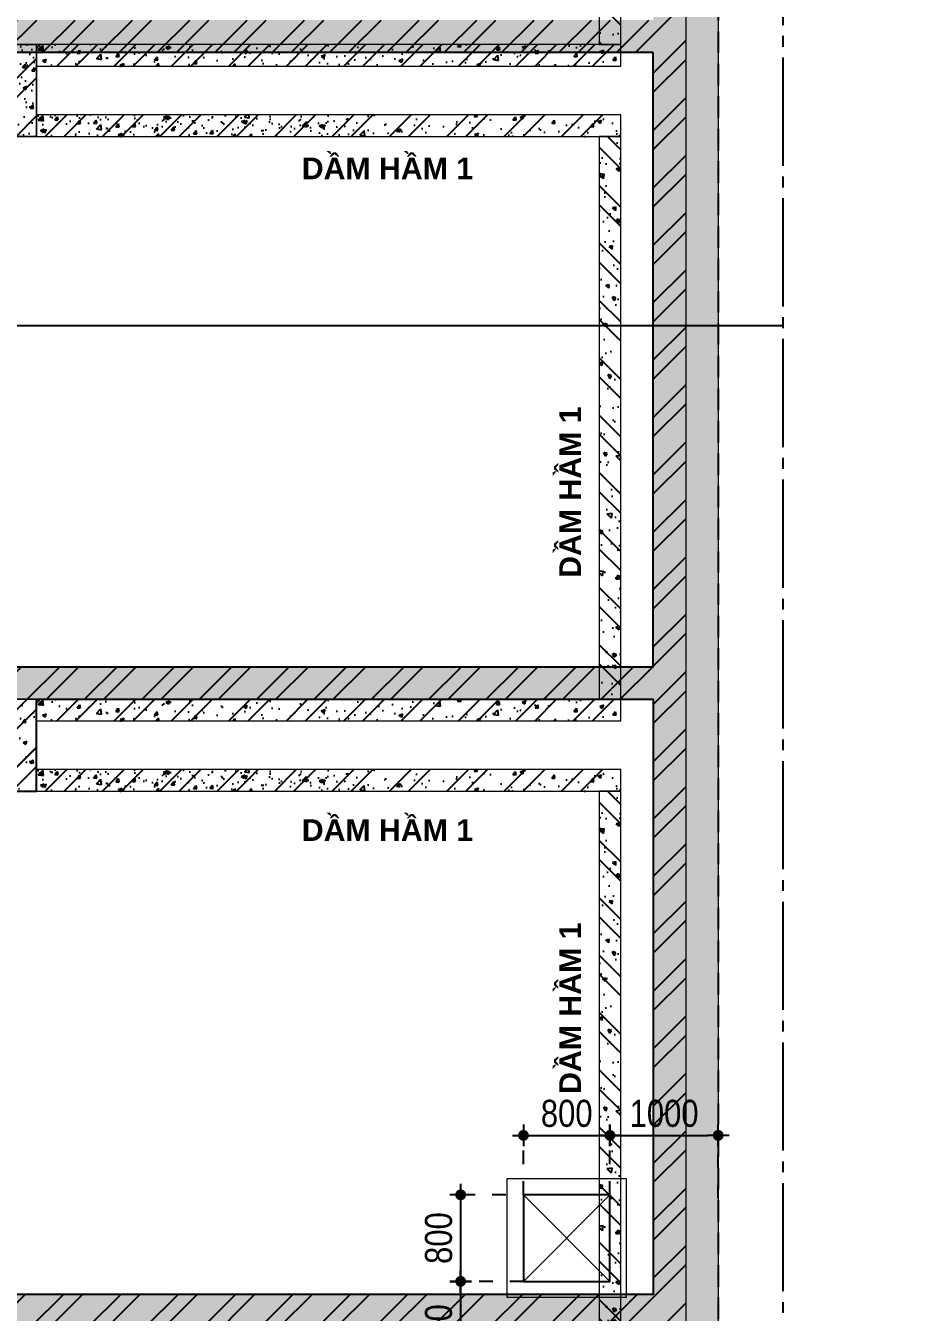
# Model space of a CAD drawing. Header units: millimetres. Extents: x -3021235 to -2791292, y 574414 to 656108.
# Drawn here: x -2926664 to -2918415, y 618246 to 630133 of the extents above; entities that cross this region are included whole.
import ezdxf
from ezdxf.enums import TextEntityAlignment as Align
from ezdxf.xclip import XClip

# ---------------------------------------------------------------- set-up
doc = ezdxf.new("R2010")
doc.units = ezdxf.units.MM
doc.header["$LTSCALE"] = 100
doc.header["$MEASUREMENT"] = 0
for name, pattern in [('A8-Chi tiet ramp doc$0$Grid Level$0$Center101', [13, 10, -1, 1, -1]), ('CHG_XX_Cot_Ham 1$0$MB_Luoi truc$0$HTT Hidden 21', [3, 2, -1]), ('CHG_XX_Luoi truc$0$MB_Luoi truc$0$Center101', [13, 10, -1, 1, -1]), ('HIDDEN5', [2.8375, 1.25, -1.5875])]:
    doc.linetypes.add(name, pattern=pattern)
doc.layers.get('0').update_dxf_attribs({"lineweight": 9})
doc.layers.get('Defpoints').update_dxf_attribs({"color": 254, "lineweight": 0})
for name, color, linetype, lineweight in [("'S_General_Dim_1", 1, 'Continuous', 18), ('CHG_XX_Cot_Ham 1$0$Ap0302_PC', 150, 'Continuous', 9), ('CHG_XX_Cot_Ham 1$0$Ap0311_H', 8, 'Continuous', 15), ('CHG_XX_Cot_Ham 1$0$NS-DuongBao', 3, 'Continuous', 18), ('CHG_XX_Cot_Ham 1$0$Start hatch', 8, 'Continuous', 25), ('CHG_XX_Cot_Ham 1$0$Start net bao', 3, 'Continuous', 18), ('CHG_XX_Damsan_Ham 1$0$DBAO', 3, 'Continuous', 13), ('CHG_XX_Damsan_Ham 1$0$DGIONG', 4, 'Continuous', 13), ('CHG_XX_Damsan_Ham 1$0$Start hatch', 8, 'Continuous', 25), ('CHG_XX_Damsan_Ham 1$0$Start net bao', 3, 'Continuous', 18), ('S_Concrete_Cont_2 Normal', 2, 'Continuous', 13)]:
    doc.layers.add(name, color=color, linetype=linetype, lineweight=lineweight)
for name, color, linetype in [('A8-Chi tiet ramp doc$0$Grid Level$0$Podium Grid Line', 251, 'A8-Chi tiet ramp doc$0$Grid Level$0$Center101'), ('CHG_XX_Cot_Ham 1$0$MB Ham 2$0$Concrete Line', 6, 'Continuous'), ('CHG_XX_Cot_Ham 1$0$MB_Cot ham$0$Concrete Line', 6, 'Continuous'), ('CHG_XX_Cot_Ham 1$0$mb_cot tang 1-3$0$Concrete Line', 6, 'Continuous'), ('CHG_XX_Luoi truc$0$Grid', 34, 'Continuous'), ('CHG_XX_Luoi truc$0$Grid Line', 251, 'CHG_XX_Luoi truc$0$MB_Luoi truc$0$Center101'), ('Dim', 14, 'Continuous'), ('Ky hieu Truc', 1, 'Continuous')]:
    doc.layers.add(name, color=color, linetype=linetype)
doc.styles.add('ARIAL', font='ARIALN.TTF')
doc.styles.add('ArialB', font='arialbd.ttf')
doc.styles.add('CHG_XX_Luoi truc$0$MB_Luoi truc$0$Grid A-F$0$VNI-HelveCB', font='VHELVCB_0.TTF')
doc.dimstyles.new('RHE_100', dxfattribs={"dimscale": 100, "dimtxt": 2.5, "dimasz": 1, "dimexe": 0, "dimexo": 0, "dimgap": 0.75, "dimtad": 1, "dimdec": 0, "dimrnd": 10, "dimzin": 9, "dimdsep": 46, "dimtxsty": 'ARIAL', "dimblk1": 'DIMDOT', "dimblk2": 'DIMDOT', "dimsah": 1, "dimcen": 2, "dimdle": 3, "dimclre": 8, "dimclrt": 2, "dimadec": 0, "dimazin": 0, "dimtfac": 1, "dimtdec": 0, "dimtix": 1, "dimtmove": 2, "dimatfit": 3, "dimldrblk": 'DIMPIJL', "dimfxl": 1, "dimtvp": 1.8, "dimtolj": 1, "dimtzin": 0, "dimarcsym": 0})

# ---------------------------------------------------------------- blocks, each defined once
blk = doc.blocks.new('*U1208')
at = {"layer": 'CHG_XX_Luoi truc$0$Grid Line'}
blk.add_line((0, 0), (0, 438), dxfattribs=at)
at = {"layer": 'CHG_XX_Luoi truc$0$Grid', "lineweight": -2, "style": 'CHG_XX_Luoi truc$0$MB_Luoi truc$0$Grid A-F$0$VNI-HelveCB'}
for tag, p in [('GRIDSUB', (0, 447)), ('GRID', (0, -9))]:
    blk.add_attdef(tag, text='', height=5, dxfattribs=at).set_placement(p, align=Align.MIDDLE)
blk = doc.blocks.new('CHG_XX_Luoi truc')
at = {"layer": 'CHG_XX_Luoi truc$0$Grid', "xscale": 300.0000000000013, "yscale": 300.0000000000013, "zscale": 300.0000000000013, "rotation": 90}
blk.add_blockref('*U1208', (110703, 116150), dxfattribs=at)
blk = doc.blocks.new('CHG_XX_Cot_Ham 1')
at = {"layer": 'CHG_XX_Cot_Ham 1$0$Ap0311_H'}
h = blk.add_hatch(color=256, dxfattribs=at)
h.dxf.hatch_style = 1
h.paths.add_polyline_path([(99639.2, 163400), (-10900, 163400), (-10900, 85450), (-300, 85450), (-300, 84050), (32350, 84050), (32350, -9000), (103575.5, -9000), (106050, -6022), (106050, 158254.3)])
h.paths.add_polyline_path([(99533.7, 163100), (105750, 158110.4), (105750, 90450), (105650, 90450), (105650, 90450), (105750, 90450), (105750, 13850), (105750, 13825.9), (105750, -5913.6), (103434.7, -8700), (93600, -8700), (32650, -8700), (32650, 84350), (0, 84350), (0, 85750), (-10600, 85750), (-10600, 163100), (93600, 163100)], flags=16)
at = {"layer": 'CHG_XX_Cot_Ham 1$0$Start hatch'}
h = blk.add_hatch(dxfattribs=at)
h.set_pattern_fill('AR-CONC', color=256, scale=50)
h.set_pattern_definition([(50, (-50, -50), (358.6301, -31.37607), [37.5, -412.5]), (355, (-50, -50), (-69.3757, 376.0961), [30, -330]), (100.45144, (-20.1, -52.6), (289.2544, 344.72), [31.8701, -350.57106]), (46.1842, (-50, 50), (533.6207, -82.7596), [56.25, -618.75]), (96.63564, (-5.53, 43.1), (467.331, 487.0593), [47.8052, -525.8569]), (351.18416, (-50, 50), (467.331, 487.0593), [45, -495]), (21, (3e-06, 25), (298.4535, -201.30945), [37.5, -412.5]), (326, (3e-06, 25), (121.6577, 362.575), [30, -330]), (71.45144, (24.87, 8.22), (420.1112, 161.2656), [31.8701, -350.57106]), (37.5, (-50, -50), (6.07993, 166.44693), [0, -326, 0, -335, 0, -331.25]), (7.5, (-50, -50), (131.53477, 197.20586), [0, -191, 0, -318.5, 0, -126.25]), (327.5, (-161.5, -50), (266.91122, -11.27744), [0, -125, 0, -390, 0, -517.5]), (317.5, (-211.5, -50), (291.5931, 50.0525), [0, -162.5, 0, -259, 0, -367.5])])
h.paths.add_polyline_path([(105750, 127475.9), (93600, 127475), (93600, 76300), (105750.8, 76300)])
h.paths.add_polyline_path([(93900, 107200), (93900, 112700), (105450.8, 112700), (105450.8, 107200)], flags=16)
h.paths.add_polyline_path([(101300.8, 106900), (101300.8, 99800), (93900, 99800), (93900, 106900)], flags=16)
h.paths.add_polyline_path([(93900, 113000), (93900, 118675), (105450.8, 118675), (105450.8, 113000)], flags=16)
h.paths.add_polyline_path([(101600.8, 106900), (105450.8, 106900), (105450.8, 92450), (93900, 92450), (93900, 99500), (101600.8, 99500)], flags=16)
h.paths.add_polyline_path([(93900, 118975), (93900, 122500), (95950, 122500), (95950, 118975)], flags=16)
h.paths.add_polyline_path([(96250, 118975), (96250, 127175), (105450.8, 127175), (105450.8, 118975)], flags=16)
h.paths.add_polyline_path([(100150.8, 92150), (100150.8, 87350), (93900, 87350), (93900, 92150)], flags=16)
h.paths.add_polyline_path([(93900, 122800), (93900, 127175), (95950, 127175), (95950, 122800)], flags=16)
h.paths.add_polyline_path([(100450.8, 92150), (105450.8, 92150), (105450.8, 81950), (100450.8, 81950)], flags=16)
h.paths.add_polyline_path([(100150.8, 87050), (100150.8, 81950), (93900, 81950), (93900, 87050)], flags=16)
h.paths.add_polyline_path([(105450.8, 81650), (105450.8, 76600), (93900, 76600), (93900, 81650)], flags=16)
h = blk.add_hatch(dxfattribs=at)
h.set_pattern_fill('ANSI32', color=256, scale=1000, style=0)
h.paths.add_polyline_path([(93600, 76300), (105750.8, 76300), (105750.8, 127475), (93600, 127475)])
h.paths.add_polyline_path([(93900, 107200), (93900, 112700), (105450.8, 112700), (105450.8, 107200)], flags=16)
h.paths.add_polyline_path([(101300.8, 106900), (101300.8, 99800), (93900, 99800), (93900, 106900)], flags=16)
h.paths.add_polyline_path([(93900, 113000), (93900, 118675), (105450.8, 118675), (105450.8, 113000)], flags=16)
h.paths.add_polyline_path([(101600.8, 106900), (105450.8, 106900), (105450.8, 92450), (93900, 92450), (93900, 99500), (101600.8, 99500)], flags=16)
h.paths.add_polyline_path([(93900, 118975), (93900, 122500), (95950, 122500), (95950, 118975)], flags=16)
h.paths.add_polyline_path([(96250, 118975), (96250, 127175), (105450.8, 127175), (105450.8, 118975)], flags=16)
h.paths.add_polyline_path([(100150.8, 92150), (100150.8, 87350), (93900, 87350), (93900, 92150)], flags=16)
h.paths.add_polyline_path([(93900, 122800), (93900, 127175), (95950, 127175), (95950, 122800)], flags=16)
h.paths.add_polyline_path([(100450.8, 92150), (105450.8, 92150), (105450.8, 81950), (100450.8, 81950)], flags=16)
h.paths.add_polyline_path([(100150.8, 87050), (100150.8, 81950), (93900, 81950), (93900, 87050)], flags=16)
h.paths.add_polyline_path([(105450.8, 81650), (105450.8, 76600), (93900, 76600), (93900, 81650)], flags=16)
h = blk.add_hatch(dxfattribs=at)
h.set_pattern_fill('AR-CONC', color=256, scale=50)
h.set_pattern_definition([(50, (-2213768.6, 584766.82), (358.63009, -31.376067), [37.5, -412.5]), (355, (-2213768.6, 584766.82), (-69.375667, 376.096067), [30, -330]), (100.451444, (-2213738.7, 584764.2), (289.254423, 344.719995), [31.870096, -350.571056]), (46.1842, (-2213768.6, 584866.8), (533.620665, -82.75964), [56.25, -618.75]), (96.635635, (-2213724.1, 584859.9), (467.33097, 487.0593), [47.80517, -525.85688]), (351.184164, (-2213768.6, 584866.8), (467.33097, 487.0593), [45, -495]), (21, (-2213718.6, 584841.82), (298.453526, -201.309445), [37.5, -412.5]), (326, (-2213718.6, 584841.82), (121.657666, 362.57502), [30, -330]), (71.451445, (-2213693.72, 584825.05), (420.11119, 161.265576), [31.870095, -350.571056]), (37.5, (-2213768.59, 584766.82), (6.079928, 166.446927), [0, -326, 0, -335, 0, -331.25]), (7.5, (-2213768.59, 584766.82), (131.534769, 197.205856), [0, -191, 0, -318.5, 0, -126.25]), (327.5, (-2213880.09, 584766.82), (266.911218, -11.277436), [0, -125, 0, -390, 0, -517.5]), (317.5, (-2213930.1, 584766.82), (291.593085, 50.052491), [0, -162.5, 0, -259, 0, -367.5])])
h.paths.add_polyline_path([(96800.8, 117900), (99750.8, 117900), (99750.8, 118750), (96800.8, 118750)])
h.paths.add_polyline_path([(97000.8, 118100), (99550.8, 118100), (99550.8, 118550), (97000.8, 118550)], flags=16)
h = blk.add_hatch(dxfattribs=at)
h.set_pattern_fill('ANSI32', color=256, scale=1000, style=0)
h.paths.add_polyline_path([(99550.8, 118100), (97000.8, 118100), (97000.8, 118550), (99550.8, 118550)], flags=16)
h.paths.add_polyline_path([(99750.8, 117900), (96800.8, 117900), (96800.8, 118750), (99750.8, 118750)])
h = blk.add_hatch(dxfattribs=at)
h.set_pattern_fill('AR-CONC', color=256, scale=50)
h.set_pattern_definition([(50, (-50, -50), (358.6301, -31.37607), [37.5, -412.5]), (355, (-50, -50), (-69.3757, 376.0961), [30, -330]), (100.45144, (-20.1, -52.6), (289.2544, 344.72), [31.8701, -350.57106]), (46.1842, (-50, 50), (533.6207, -82.7596), [56.25, -618.75]), (96.63564, (-5.53, 43.1), (467.331, 487.0593), [47.8052, -525.8569]), (351.18416, (-50, 50), (467.331, 487.0593), [45, -495]), (21, (3e-06, 25), (298.4535, -201.30945), [37.5, -412.5]), (326, (3e-06, 25), (121.6577, 362.575), [30, -330]), (71.45144, (24.87, 8.22), (420.1112, 161.2656), [31.8701, -350.57106]), (37.5, (-50, -50), (6.07993, 166.44693), [0, -326, 0, -335, 0, -331.25]), (7.5, (-50, -50), (131.53477, 197.20586), [0, -191, 0, -318.5, 0, -126.25]), (327.5, (-161.5, -50), (266.91122, -11.27744), [0, -125, 0, -390, 0, -517.5]), (317.5, (-211.5, -50), (291.5931, 50.0525), [0, -162.5, 0, -259, 0, -367.5])])
h.paths.add_polyline_path([(99550.8, 118100), (97000.8, 118100), (97000.8, 118550), (99550.8, 118550)], flags=16)
h.paths.add_polyline_path([(99750.8, 117900), (96800.8, 117900), (96800.8, 118750), (99750.8, 118750)])
h = blk.add_hatch(dxfattribs=at)
h.set_pattern_fill('AR-CONC', color=256, scale=50)
h.set_pattern_definition([(50, (-2213768.6, 578716.82), (358.63009, -31.376067), [37.5, -412.5]), (355, (-2213768.6, 578716.82), (-69.375667, 376.096067), [30, -330]), (100.451444, (-2213738.7, 578714.2), (289.254423, 344.719995), [31.870096, -350.571056]), (46.1842, (-2213768.6, 578816.8), (533.620665, -82.75964), [56.25, -618.75]), (96.635635, (-2213724.1, 578809.9), (467.33097, 487.0593), [47.80517, -525.85688]), (351.184164, (-2213768.6, 578816.8), (467.33097, 487.0593), [45, -495]), (21, (-2213718.6, 578791.82), (298.453526, -201.309445), [37.5, -412.5]), (326, (-2213718.6, 578791.82), (121.657666, 362.57502), [30, -330]), (71.451445, (-2213693.72, 578775.05), (420.11119, 161.265576), [31.870095, -350.571056]), (37.5, (-2213768.59, 578716.82), (6.079928, 166.446927), [0, -326, 0, -335, 0, -331.25]), (7.5, (-2213768.59, 578716.82), (131.534769, 197.205856), [0, -191, 0, -318.5, 0, -126.25]), (327.5, (-2213880.09, 578716.82), (266.911218, -11.277436), [0, -125, 0, -390, 0, -517.5]), (317.5, (-2213930.1, 578716.82), (291.593085, 50.052491), [0, -162.5, 0, -259, 0, -367.5])])
h.paths.add_polyline_path([(96800.8, 111850), (99750.8, 111850), (99750.8, 112700), (96800.8, 112700)])
h.paths.add_polyline_path([(97000.8, 112050), (99550.8, 112050), (99550.8, 112500), (97000.8, 112500)], flags=16)
h = blk.add_hatch(dxfattribs=at)
h.set_pattern_fill('ANSI32', color=256, scale=1000, style=0)
h.paths.add_polyline_path([(99550.8, 112050), (97000.8, 112050), (97000.8, 112500), (99550.8, 112500)], flags=16)
h.paths.add_polyline_path([(99750.8, 111850), (96800.8, 111850), (96800.8, 112700), (99750.8, 112700)])
h = blk.add_hatch(dxfattribs=at)
h.set_pattern_fill('ANSI32', color=256, scale=1000, style=0)
h.set_pattern_definition([(45, (-50, -50), (-265.165, 265.165), []), (45, (126.78, -50), (-265.165, 265.165), [])])
h.paths.add_polyline_path([(99550.8, 112050), (97000.8, 112050), (97000.8, 112500), (99550.8, 112500)], flags=16)
h.paths.add_polyline_path([(99750.8, 111850), (96800.8, 111850), (96800.8, 112700), (99750.8, 112700)])
at = {"layer": 'CHG_XX_Cot_Ham 1$0$Ap0302_PC'}
blk.add_lwpolyline([(32350, 84050), (-300, 84050), (-300, 85450), (-10900, 85450), (-10900, 163400), (99639.2, 163400), (106050, 158254.3), (106050, -6022), (103575.5, -9000), (32350, -9000)], close=True, dxfattribs=at)
at = {"layer": 'CHG_XX_Cot_Ham 1$0$MB Ham 2$0$Concrete Line'}
for points in [[(105450.8, 118675), (93900, 118675), (93900, 113000), (105450.8, 113000)], [(93900, 112700), (96800.8, 112700), (96800.8, 111850), (99750.8, 111850), (99750.8, 112700), (105450.8, 112700), (105450.8, 107200), (93900, 107200)]]:
    blk.add_lwpolyline(points, close=True, dxfattribs=at)
at = {"layer": 'CHG_XX_Cot_Ham 1$0$MB_Cot ham$0$Concrete Line', "linetype": 'CHG_XX_Cot_Ham 1$0$MB_Luoi truc$0$HTT Hidden 21'}
blk.add_lwpolyline([(99639.2, 163400), (106050, 158254.3), (106050, -6022), (103575.5, -9000), (32350, -9000), (32350, 84050), (-300, 84050), (-300, 85450), (-10900, 85450), (-10900, 163400)], close=True, dxfattribs=at)
at = {"layer": 'CHG_XX_Cot_Ham 1$0$NS-DuongBao'}
for points in [[(93600, 127475), (105750.8, 127475), (105750.8, 76300), (93600, 76300)], [(93900, 118675), (96800.8, 118675), (96800.8, 117900), (99750.8, 117900), (99750.8, 118675), (105450.8, 118675), (105450.8, 113000), (93900, 113000)], [(96800.8, 118750), (99750.8, 118750), (99750.8, 117900), (96800.8, 117900)], [(99750.8, 117900), (96800.8, 117900), (96800.8, 118675), (99750.8, 118675)], [(93900, 112700), (93900, 107200), (105450.8, 107200), (105450.8, 112700)], [(96800.8, 112700), (99750.8, 112700), (99750.8, 111850), (96800.8, 111850)]]:
    blk.add_lwpolyline(points, close=True, dxfattribs=at)
at = {"layer": 'CHG_XX_Cot_Ham 1$0$Start net bao', "color": 1}
for points in [[(96800.8, 117900), (99750.8, 117900), (99750.8, 118750), (96800.8, 118750)], [(96800.8, 111850), (99750.8, 111850), (99750.8, 112700), (96800.8, 112700)]]:
    blk.add_lwpolyline(points, close=True, dxfattribs=at)
at = {"layer": 'CHG_XX_Cot_Ham 1$0$mb_cot tang 1-3$0$Concrete Line'}
blk.add_blockref('CHG_XX_Luoi truc', (0, 0), dxfattribs=at)
blk = doc.blocks.new('CHG_XX_Damsan_Ham 1', base_point=(3089256, -609981))
at = {"layer": 'CHG_XX_Damsan_Ham 1$0$Start hatch'}
h = blk.add_hatch(dxfattribs=at)
h.set_pattern_fill('AR-CONC', color=256, scale=50, angle=90)
h.set_pattern_definition([(140, (0, 0), (31.37607, 358.6301), [37.5, -412.5]), (85, (0, 0), (-376.0961, -69.3757), [30, -330]), (190.45144, (2.6, 29.9), (-344.72, 289.2544), [31.8701, -350.57106]), (136.1842, (-100, 6e-15), (82.7596, 533.6207), [56.25, -618.75]), (186.63564, (-93.1, 44.47), (-487.0593, 467.331), [47.8052, -525.8569]), (81.18416, (-100, 6e-15), (-487.0593, 467.331), [45, -495]), (111, (-75, 50), (201.30945, 298.4535), [37.5, -412.5]), (56, (-75, 50), (-362.575, 121.6577), [30, -330]), (161.45144, (-58.22, 74.87), (-161.2656, 420.1112), [31.8701, -350.57106]), (127.5, (0, 0), (-166.44693, 6.07993), [0, -326, 0, -335, 0, -331.25]), (97.5, (0, 0), (-197.20586, 131.53477), [0, -191, 0, -318.5, 0, -126.25]), (57.5, (-7e-15, -111.5), (11.27744, 266.91122), [0, -125, 0, -390, 0, -517.5]), (47.5, (-1e-14, -161.5), (-50.0525, 291.5931), [0, -162.5, 0, -259, 0, -367.5])])
h.paths.add_polyline_path([(105150, 118750), (105151, 121350), (104951, 121350), (104951, 118750)])
h = blk.add_hatch(dxfattribs=at)
h.set_pattern_fill('ANSI32', color=256, scale=1000, angle=90, style=0)
h.paths.add_polyline_path([(105150, 118750), (105151, 121350), (104951, 121350), (104951, 118750)])
h = blk.add_hatch(dxfattribs=at)
h.set_pattern_fill('AR-CONC', color=256, scale=50)
h.set_pattern_definition([(50, (5851.08, 106199.83), (358.6301, -31.3761), [37.5, -412.5]), (355, (5851.08, 106199.83), (-69.3757, 376.096), [30, -330]), (100.45144, (5880.96, 106197.2), (289.2544, 344.72), [31.8701, -350.571]), (46.1842, (5851.1, 106299.83), (533.6207, -82.7596), [56.25, -618.75]), (96.63564, (5895.55, 106292.93), (467.331, 487.0593), [47.8052, -525.857]), (351.18416, (5851.1, 106299.83), (467.331, 487.0593), [45, -495]), (21, (5901.08, 106274.83), (298.4535, -201.30945), [37.5, -412.5]), (326, (5901.08, 106274.83), (121.6577, 362.575), [30, -330]), (71.45144, (5925.95, 106258.05), (420.1112, 161.2656), [31.8701, -350.571]), (37.5, (5851.08, 106199.83), (6.07993, 166.44693), [0, -326, 0, -335, 0, -331.25]), (7.5, (5851.08, 106199.83), (131.53477, 197.20586), [0, -191, 0, -318.5, 0, -126.25]), (327.5, (5739.58, 106199.83), (266.91122, -11.27744), [0, -125, 0, -390, 0, -517.5]), (317.5, (5689.58, 106199.83), (291.5931, 50.0525), [0, -162.5, 0, -259, 0, -367.5])])
h.paths.add_polyline_path([(99751, 118550), (105151, 118550), (105151, 118750), (99751, 118750)])
h = blk.add_hatch(dxfattribs=at)
h.set_pattern_fill('ANSI32', color=256, scale=1000, style=0)
h.set_pattern_definition([(45, (5755.85, 105731.95), (-265.165, 265.165), []), (45, (5932.63, 105731.95), (-265.165, 265.165), [])])
h.paths.add_polyline_path([(99751, 118550), (105151, 118550), (105151, 118750), (99751, 118750)])
h = blk.add_hatch(dxfattribs=at)
h.set_pattern_fill('AR-CONC', color=256, scale=50)
h.set_pattern_definition([(50, (5851.08, 105549.83), (358.6301, -31.3761), [37.5, -412.5]), (355, (5851.08, 105549.83), (-69.3757, 376.096), [30, -330]), (100.45144, (5880.96, 105547.2), (289.2544, 344.72), [31.8701, -350.571]), (46.1842, (5851.1, 105649.83), (533.6207, -82.7596), [56.25, -618.75]), (96.63564, (5895.55, 105642.93), (467.331, 487.0593), [47.8052, -525.857]), (351.18416, (5851.1, 105649.83), (467.331, 487.0593), [45, -495]), (21, (5901.08, 105624.83), (298.4535, -201.30945), [37.5, -412.5]), (326, (5901.08, 105624.83), (121.6577, 362.575), [30, -330]), (71.45144, (5925.95, 105608.05), (420.1112, 161.2656), [31.8701, -350.571]), (37.5, (5851.08, 105549.83), (6.07993, 166.44693), [0, -326, 0, -335, 0, -331.25]), (7.5, (5851.08, 105549.83), (131.53477, 197.20586), [0, -191, 0, -318.5, 0, -126.25]), (327.5, (5739.58, 105549.83), (266.91122, -11.27744), [0, -125, 0, -390, 0, -517.5]), (317.5, (5689.58, 105549.83), (291.5931, 50.0525), [0, -162.5, 0, -259, 0, -367.5])])
h.paths.add_polyline_path([(99751, 117900), (102652, 117900), (102652, 118100), (99751, 118100)])
h = blk.add_hatch(dxfattribs=at)
h.set_pattern_fill('AR-CONC', color=256, scale=50)
h.set_pattern_definition([(50, (0, -3450), (358.6301, -31.37607), [37.5, -412.5]), (355, (0, -3450), (-69.3757, 376.0961), [30, -330]), (100.45144, (29.9, -3452.6), (289.2544, 344.72), [31.8701, -350.57106]), (46.1842, (0, -3350), (533.6207, -82.7596), [56.25, -618.75]), (96.63564, (44.47, -3356.9), (467.331, 487.0593), [47.8052, -525.8569]), (351.18416, (0, -3350), (467.331, 487.0593), [45, -495]), (21, (50, -3375), (298.4535, -201.30945), [37.5, -412.5]), (326, (50, -3375), (121.6577, 362.575), [30, -330]), (71.45144, (74.87, -3391.78), (420.1112, 161.2656), [31.8701, -350.57106]), (37.5, (0, -3450), (6.07993, 166.44693), [0, -326, 0, -335, 0, -331.25]), (7.5, (0, -3450), (131.53477, 197.20586), [0, -191, 0, -318.5, 0, -126.25]), (327.5, (-111.5, -3450), (266.91122, -11.27744), [0, -125, 0, -390, 0, -517.5]), (317.5, (-161.5, -3450), (291.5931, 50.0525), [0, -162.5, 0, -259, 0, -367.5])])
h.paths.add_polyline_path([(99751, 117900), (105151, 117900), (105151, 118100), (99751, 118100)])
h = blk.add_hatch(dxfattribs=at)
h.set_pattern_fill('ANSI32', color=256, scale=1000, style=0)
h.set_pattern_definition([(45, (0, -3450), (-265.165, 265.165), []), (45, (176.78, -3450), (-265.165, 265.165), [])])
h.paths.add_polyline_path([(99751, 117900), (105151, 117900), (105151, 118100), (99751, 118100)])
h = blk.add_hatch(dxfattribs=at)
h.set_pattern_fill('AR-CONC', color=256, scale=50, angle=90)
h.set_pattern_definition([(140, (0, -3450), (31.37607, 358.6301), [37.5, -412.5]), (85, (0, -3450), (-376.0961, -69.3757), [30, -330]), (190.45144, (2.6, -3420.1), (-344.72, 289.2544), [31.8701, -350.57106]), (136.1842, (-100, -3450), (82.7596, 533.6207), [56.25, -618.75]), (186.63564, (-93.1, -3405.53), (-487.0593, 467.331), [47.8052, -525.8569]), (81.18416, (-100, -3450), (-487.0593, 467.331), [45, -495]), (111, (-75, -3400), (201.30945, 298.4535), [37.5, -412.5]), (56, (-75, -3400), (-362.575, 121.6577), [30, -330]), (161.45144, (-58.22, -3375.13), (-161.2656, 420.1112), [31.8701, -350.57106]), (127.5, (0, -3450), (-166.44693, 6.07993), [0, -326, 0, -335, 0, -331.25]), (97.5, (0, -3450), (-197.20586, 131.53477), [0, -191, 0, -318.5, 0, -126.25]), (57.5, (-7e-15, -3561.5), (11.27744, 266.91122), [0, -125, 0, -390, 0, -517.5]), (47.5, (-1e-14, -3611.5), (-50.0525, 291.5931), [0, -162.5, 0, -259, 0, -367.5])])
h.paths.add_polyline_path([(105150, 112700), (105151, 117900), (104951, 117900), (104951, 112700)])
h = blk.add_hatch(dxfattribs=at)
h.set_pattern_fill('ANSI32', color=256, scale=1000, angle=90, style=0)
h.set_pattern_definition([(135, (0, -3450), (-265.165, -265.165), []), (135, (1e-14, -3273.22), (-265.165, -265.165), [])])
h.paths.add_polyline_path([(105150, 112700), (105151, 117900), (104951, 117900), (104951, 112700)])
h = blk.add_hatch(dxfattribs=at)
h.set_pattern_fill('AR-CONC', color=256, scale=50)
h.set_pattern_definition([(50, (5851.08, 100149.83), (358.6301, -31.3761), [37.5, -412.5]), (355, (5851.08, 100149.83), (-69.3757, 376.096), [30, -330]), (100.45144, (5880.96, 100147.2), (289.2544, 344.72), [31.8701, -350.571]), (46.1842, (5851.1, 100249.83), (533.6207, -82.7596), [56.25, -618.75]), (96.63564, (5895.55, 100242.93), (467.331, 487.0593), [47.8052, -525.857]), (351.18416, (5851.1, 100249.83), (467.331, 487.0593), [45, -495]), (21, (5901.08, 100224.83), (298.4535, -201.30945), [37.5, -412.5]), (326, (5901.08, 100224.83), (121.6577, 362.575), [30, -330]), (71.45144, (5925.95, 100208.05), (420.1112, 161.2656), [31.8701, -350.571]), (37.5, (5851.08, 100149.83), (6.07993, 166.44693), [0, -326, 0, -335, 0, -331.25]), (7.5, (5851.08, 100149.83), (131.53477, 197.20586), [0, -191, 0, -318.5, 0, -126.25]), (327.5, (5739.58, 100149.83), (266.91122, -11.27744), [0, -125, 0, -390, 0, -517.5]), (317.5, (5689.58, 100149.83), (291.5931, 50.0525), [0, -162.5, 0, -259, 0, -367.5])])
h.paths.add_polyline_path([(99751, 112500), (105151, 112500), (105151, 112700), (99751, 112700)])
h = blk.add_hatch(dxfattribs=at)
h.set_pattern_fill('ANSI32', color=256, scale=1000, style=0)
h.set_pattern_definition([(45, (5755.85, 99681.95), (-265.165, 265.165), []), (45, (5932.63, 99681.95), (-265.165, 265.165), [])])
h.paths.add_polyline_path([(99751, 112500), (105151, 112500), (105151, 112700), (99751, 112700)])
h = blk.add_hatch(dxfattribs=at)
h.set_pattern_fill('AR-CONC', color=256, scale=50)
h.set_pattern_definition([(50, (5851.08, 99499.83), (358.6301, -31.3761), [37.5, -412.5]), (355, (5851.08, 99499.83), (-69.3757, 376.096), [30, -330]), (100.45144, (5880.96, 99497.2), (289.2544, 344.72), [31.8701, -350.571]), (46.1842, (5851.1, 99599.83), (533.6207, -82.7596), [56.25, -618.75]), (96.63564, (5895.55, 99592.93), (467.331, 487.0593), [47.8052, -525.857]), (351.18416, (5851.1, 99599.83), (467.331, 487.0593), [45, -495]), (21, (5901.08, 99574.83), (298.4535, -201.30945), [37.5, -412.5]), (326, (5901.08, 99574.83), (121.6577, 362.575), [30, -330]), (71.45144, (5925.95, 99558.05), (420.1112, 161.2656), [31.8701, -350.571]), (37.5, (5851.08, 99499.83), (6.07993, 166.44693), [0, -326, 0, -335, 0, -331.25]), (7.5, (5851.08, 99499.83), (131.53477, 197.20586), [0, -191, 0, -318.5, 0, -126.25]), (327.5, (5739.58, 99499.83), (266.91122, -11.27744), [0, -125, 0, -390, 0, -517.5]), (317.5, (5689.58, 99499.83), (291.5931, 50.0525), [0, -162.5, 0, -259, 0, -367.5])])
h.paths.add_polyline_path([(99751, 111850), (102652, 111850), (102652, 112050), (99751, 112050)])
h = blk.add_hatch(dxfattribs=at)
h.set_pattern_fill('AR-CONC', color=256, scale=50)
h.set_pattern_definition([(50, (0, -9500), (358.6301, -31.37607), [37.5, -412.5]), (355, (0, -9500), (-69.3757, 376.0961), [30, -330]), (100.45144, (29.9, -9502.6), (289.2544, 344.72), [31.8701, -350.57106]), (46.1842, (0, -9400), (533.6207, -82.7596), [56.25, -618.75]), (96.63564, (44.47, -9406.9), (467.331, 487.0593), [47.8052, -525.8569]), (351.18416, (0, -9400), (467.331, 487.0593), [45, -495]), (21, (50, -9425), (298.4535, -201.30945), [37.5, -412.5]), (326, (50, -9425), (121.6577, 362.575), [30, -330]), (71.45144, (74.87, -9441.78), (420.1112, 161.2656), [31.8701, -350.57106]), (37.5, (0, -9500), (6.07993, 166.44693), [0, -326, 0, -335, 0, -331.25]), (7.5, (0, -9500), (131.53477, 197.20586), [0, -191, 0, -318.5, 0, -126.25]), (327.5, (-111.5, -9500), (266.91122, -11.27744), [0, -125, 0, -390, 0, -517.5]), (317.5, (-161.5, -9500), (291.5931, 50.0525), [0, -162.5, 0, -259, 0, -367.5])])
h.paths.add_polyline_path([(99751, 111850), (105151, 111850), (105151, 112050), (99751, 112050)])
h = blk.add_hatch(dxfattribs=at)
h.set_pattern_fill('ANSI32', color=256, scale=1000, style=0)
h.set_pattern_definition([(45, (0, -9500), (-265.165, 265.165), []), (45, (176.78, -9500), (-265.165, 265.165), [])])
h.paths.add_polyline_path([(99751, 111850), (105151, 111850), (105151, 112050), (99751, 112050)])
h = blk.add_hatch(dxfattribs=at)
h.set_pattern_fill('AR-CONC', color=256, scale=50, angle=90)
h.set_pattern_definition([(140, (0, -9500), (31.37607, 358.6301), [37.5, -412.5]), (85, (0, -9500), (-376.0961, -69.3757), [30, -330]), (190.45144, (2.6, -9470.1), (-344.72, 289.2544), [31.8701, -350.57106]), (136.1842, (-100, -9500), (82.7596, 533.6207), [56.25, -618.75]), (186.63564, (-93.1, -9455.53), (-487.0593, 467.331), [47.8052, -525.8569]), (81.18416, (-100, -9500), (-487.0593, 467.331), [45, -495]), (111, (-75, -9450), (201.30945, 298.4535), [37.5, -412.5]), (56, (-75, -9450), (-362.575, 121.6577), [30, -330]), (161.45144, (-58.22, -9425.13), (-161.2656, 420.1112), [31.8701, -350.57106]), (127.5, (0, -9500), (-166.44693, 6.07993), [0, -326, 0, -335, 0, -331.25]), (97.5, (0, -9500), (-197.20586, 131.53477), [0, -191, 0, -318.5, 0, -126.25]), (57.5, (-7e-15, -9611.5), (11.27744, 266.91122), [0, -125, 0, -390, 0, -517.5]), (47.5, (-1e-14, -9661.5), (-50.0525, 291.5931), [0, -162.5, 0, -259, 0, -367.5])])
h.paths.add_polyline_path([(105150, 106200), (105151, 111850), (104951, 111850), (104951, 106200)])
h = blk.add_hatch(dxfattribs=at)
h.set_pattern_fill('ANSI32', color=256, scale=1000, angle=90, style=0)
h.set_pattern_definition([(135, (0, -9500), (-265.165, -265.165), []), (135, (1e-14, -9323.22), (-265.165, -265.165), [])])
h.paths.add_polyline_path([(105150, 106200), (105151, 111850), (104951, 111850), (104951, 106200)])
at = {"layer": 'CHG_XX_Damsan_Ham 1$0$DBAO'}
blk.add_lwpolyline([(-10900, 85450), (-10900, 163400), (99639, 163400), (106050, 158250), (106050, -6022), (103576, -9000), (32350, -9000), (32350, 84050), (-300, 84050), (-300, 85450), (-10900, 85450)], dxfattribs=at)
at = {"layer": 'CHG_XX_Damsan_Ham 1$0$Start net bao', "color": 1}
for points in [[(105150, 118750), (105151, 121350), (104951, 121350), (104951, 118750)], [(99751, 118550), (105151, 118550), (105151, 118750), (99751, 118750)], [(99751, 117900), (105151, 117900), (105151, 118100), (99751, 118100)], [(105150, 112700), (105151, 117900), (104951, 117900), (104951, 112700)], [(99751, 112500), (105151, 112500), (105151, 112700), (99751, 112700)], [(99751, 111850), (105151, 111850), (105151, 112050), (99751, 112050)], [(105150, 106200), (105151, 111850), (104951, 111850), (104951, 106200)]]:
    blk.add_lwpolyline(points, close=True, dxfattribs=at)
at = {"layer": 'CHG_XX_Damsan_Ham 1$0$DGIONG'}
blk.add_blockref('CHG_XX_Cot_Ham 1', (0, 0), dxfattribs=at)
blk = doc.blocks.new('111')
at = {"layer": "'S_General_Dim_1"}
for p, q in [((400, 400), (-400, -400)), ((-400, 400), (400, -400))]:
    blk.add_line(p, q, dxfattribs=at)
at = {"layer": 'S_Concrete_Cont_2 Normal'}
for points in [[(-550, 550), (550, 550), (550, -550), (-550, -550)], [(-400, 400), (400, 400), (400, -400), (-400, -400)]]:
    blk.add_lwpolyline(points, close=True, dxfattribs=at)
blk = doc.blocks.new('DIMDOT')
for p, q in [((1, 0), (-1, 0)), ((0, -1), (0, 1))]:
    blk.add_line(p, q)
at = {"const_width": 0.5}
blk.add_lwpolyline([(-0.25, 0, 1), (0.25, 0, 1)], format="xyb", close=True, dxfattribs=at)
blk = doc.blocks.new('*D378')
at = {"layer": 'Defpoints', "color": 0, "transparency": 16777216}
for p in [(-2921264, 619880), (-2922064, 619331), (-2921264, 619331)]:
    blk.add_point(p, dxfattribs=at)
at = {"layer": 'Ky hieu Truc', "color": 8, "linetype": 'HIDDEN5', "lineweight": -2, "transparency": 16777216}
for p, q in [((-2922064, 619331), (-2922064, 619880)), ((-2921264, 619331), (-2921264, 619880))]:
    blk.add_line(p, q, dxfattribs=at)
at = {"layer": 'Ky hieu Truc', "color": 0, "lineweight": -2, "transparency": 16777216}
blk.add_line((-2921964, 619880), (-2921364, 619880), dxfattribs=at)
at = {"layer": 'Ky hieu Truc', "color": 0, "lineweight": -2, "transparency": 16777216, "xscale": 100, "yscale": 100, "zscale": 100, "rotation": 180}
blk.add_blockref('DIMDOT', (-2922064, 619880), dxfattribs=at)
at = {"layer": 'Ky hieu Truc', "color": 0, "lineweight": -2, "transparency": 16777216, "xscale": 100, "yscale": 100, "zscale": 100}
blk.add_blockref('DIMDOT', (-2921264, 619880), dxfattribs=at)
at = {"layer": 'Ky hieu Truc', "color": 2, "transparency": 16777216, "insert": (-2921664, 620082), "char_height": 250, "attachment_point": 5, "style": 'ARIAL'}
blk.add_mtext('\\A1;800', dxfattribs=at)
blk = doc.blocks.new('DIMPIJL')
at = {"linetype": 'ByBlock'}
blk.add_solid([(-2.5, 0.42), (-2.5, -0.42), (0, 0)], dxfattribs=at)
blk = doc.blocks.new('*D379')
at = {"layer": 'Defpoints', "color": 0, "transparency": 16777216}
for p in [(-2920264, 619880), (-2921264, 619331), (-2920264, 619299)]:
    blk.add_point(p, dxfattribs=at)
at = {"layer": 'Ky hieu Truc', "color": 8, "linetype": 'HIDDEN5', "lineweight": -2, "transparency": 16777216}
for p, q in [((-2921264, 619331), (-2921264, 619880)), ((-2920264, 619299), (-2920264, 619880))]:
    blk.add_line(p, q, dxfattribs=at)
at = {"layer": 'Ky hieu Truc', "color": 0, "lineweight": -2, "transparency": 16777216}
blk.add_line((-2921164, 619880), (-2920364, 619880), dxfattribs=at)
at = {"layer": 'Ky hieu Truc', "color": 0, "lineweight": -2, "transparency": 16777216, "xscale": 100, "yscale": 100, "zscale": 100, "rotation": 180}
blk.add_blockref('DIMDOT', (-2921264, 619880), dxfattribs=at)
at = {"layer": 'Ky hieu Truc', "color": 0, "lineweight": -2, "transparency": 16777216, "xscale": 100, "yscale": 100, "zscale": 100}
blk.add_blockref('DIMDOT', (-2920264, 619880), dxfattribs=at)
at = {"layer": 'Ky hieu Truc', "color": 2, "transparency": 16777216, "insert": (-2920764, 620082), "char_height": 250, "attachment_point": 5, "style": 'ARIAL'}
blk.add_mtext('\\A1;1000', dxfattribs=at)
blk = doc.blocks.new('*D380')
at = {"layer": 'Defpoints', "color": 0, "transparency": 16777216}
for p in [(-2921943, 619331), (-2922644, 618531), (-2922064, 618531)]:
    blk.add_point(p, dxfattribs=at)
at = {"layer": 'Ky hieu Truc', "color": 8, "linetype": 'HIDDEN5', "lineweight": -2, "transparency": 16777216}
for p, q in [((-2921943, 619331), (-2922644, 619331)), ((-2922064, 618531), (-2922644, 618531))]:
    blk.add_line(p, q, dxfattribs=at)
at = {"layer": 'Ky hieu Truc', "color": 0, "lineweight": -2, "transparency": 16777216}
blk.add_line((-2922644, 619231), (-2922644, 618631), dxfattribs=at)
at = {"layer": 'Ky hieu Truc', "color": 0, "lineweight": -2, "transparency": 16777216, "xscale": 100, "yscale": 100, "zscale": 100}
for p, rotation in [((-2922644, 619331), 90), ((-2922644, 618531), 270)]:
    blk.add_blockref('DIMDOT', p, dxfattribs=dict(at, rotation=rotation))
at = {"layer": 'Ky hieu Truc', "color": 2, "transparency": 16777216, "insert": (-2922847, 618931), "char_height": 250, "attachment_point": 5, "rotation": 90, "style": 'ARIAL'}
blk.add_mtext('\\A1;800', dxfattribs=at)
blk = doc.blocks.new('*D381')
at = {"layer": 'Defpoints', "color": 0, "transparency": 16777216}
for p in [(-2922064, 618531), (-2922644, 617631), (-2922064, 617631)]:
    blk.add_point(p, dxfattribs=at)
at = {"layer": 'Ky hieu Truc', "color": 8, "linetype": 'HIDDEN5', "lineweight": -2, "transparency": 16777216}
for p, q in [((-2922064, 618531), (-2922644, 618531)), ((-2922064, 617631), (-2922644, 617631))]:
    blk.add_line(p, q, dxfattribs=at)
at = {"layer": 'Ky hieu Truc', "color": 0, "lineweight": -2, "transparency": 16777216}
blk.add_line((-2922644, 618431), (-2922644, 617731), dxfattribs=at)
at = {"layer": 'Ky hieu Truc', "color": 0, "lineweight": -2, "transparency": 16777216, "xscale": 100, "yscale": 100, "zscale": 100}
for p, rotation in [((-2922644, 618531), 90), ((-2922644, 617631), 270)]:
    blk.add_blockref('DIMDOT', p, dxfattribs=dict(at, rotation=rotation))
at = {"layer": 'Ky hieu Truc', "color": 2, "transparency": 16777216, "insert": (-2922847, 618081), "char_height": 250, "attachment_point": 5, "rotation": 90, "style": 'ARIAL'}
blk.add_mtext('\\A1;900', dxfattribs=at)

msp = doc.modelspace()

# ---------------------------------------------------------------- linework, layer by layer
at = {"layer": 'Dim'}
msp.add_lwpolyline([(-2921264.5, 619330.6), (-2922064.5, 619330.6), (-2922064.5, 618530.6), (-2921264.5, 618530.6)], close=True, dxfattribs=at)

# ---------------------------------------------------------------- block references
at = {"layer": "'S_General_Dim_1"}
msp.add_blockref('111', (-2921664.5, 618930.6), dxfattribs=at)
at = {"layer": 'A8-Chi tiet ramp doc$0$Grid Level$0$Podium Grid Line'}
ref = msp.add_blockref('CHG_XX_Damsan_Ham 1', (62941.5, -98770.6), dxfattribs=at)
XClip(ref).set_block_clipping_path([(93170.3433262068, 75208.4113567047), (106650.0424245549, 128471.1150953922)])

# ---------------------------------------------------------------- texts
at = {"layer": "'S_General_Dim_1", "style": 'ArialB'}
for p in [(-2924112.2, 628714.8), (-2924112.2, 622601)]:
    msp.add_text('DẦM HẦM 1', height=200, dxfattribs=at).set_placement(p)
for p in [(-2921532.4, 625031.8), (-2921532.4, 620263.4)]:
    msp.add_text('DẦM HẦM 1', height=200, rotation=90, dxfattribs=at).set_placement(p)

# ---------------------------------------------------------------- dimensions: what is measured, and where the dimension line sits
at = {"layer": 'Ky hieu Truc'}
for base, p1, p2, picture, middle in [((-2921264.5, 619879.5), (-2922064.5, 619330.6), (-2921264.5, 619330.6), '*D378', (-2921664.5, 620082.2)), ((-2920264.5, 619879.5), (-2921264.5, 619330.6), (-2920264.5, 619299.3), '*D379', (-2920764.5, 620082.2))]:
    dim = msp.add_linear_dim(base=base, p1=p1, p2=p2, dimstyle='RHE_100', dxfattribs=at)
    dim.commit()
    dim.dimension.update_dxf_attribs({"geometry": picture, "text_midpoint": middle})
for base, p1, p2, picture, middle in [((-2922644.4, 618530.6), (-2921943.3, 619330.6), (-2922064.5, 618530.6), '*D380', (-2922847, 618930.6)), ((-2922644.4, 617630.6), (-2922064.5, 618530.6), (-2922064.5, 617630.6), '*D381', (-2922847, 618080.6))]:
    dim = msp.add_linear_dim(base=base, p1=p1, p2=p2, angle=90, dimstyle='RHE_100', dxfattribs=at)
    dim.commit()
    dim.dimension.update_dxf_attribs({"geometry": picture, "text_midpoint": middle})

doc.saveas('drawing.dxf')
